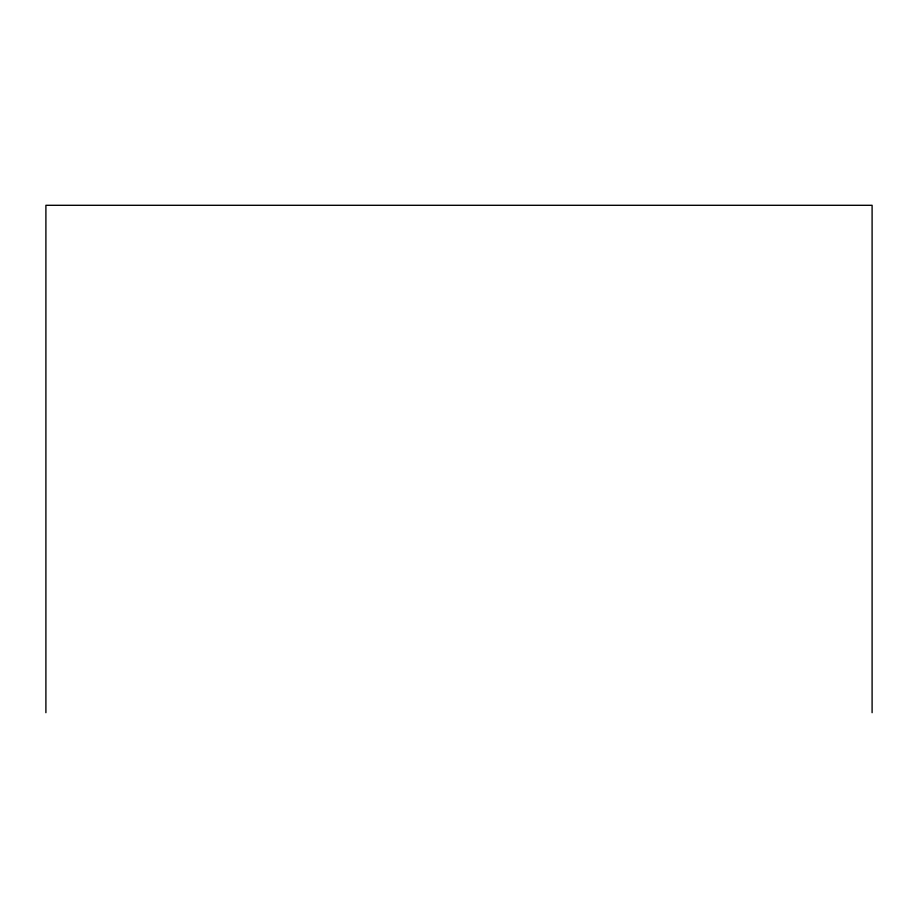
<?xml version="1.0" encoding="UTF-8"?>
<svg xmlns="http://www.w3.org/2000/svg" width="918" height="918" viewBox="0 0 918 918"><rect width="100%" height="100%" fill="white"/><g stroke="black" fill="none" stroke-linecap="round" stroke-linejoin="round"><path stroke-width="1.38" d="M872.1 712.701L872.1 205.299L45.9 205.299L45.9 712.701"/></g></svg>
